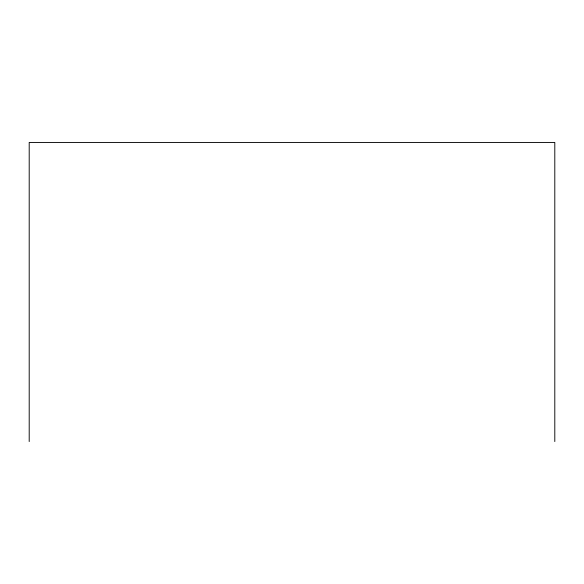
<?xml version="1.0" encoding="UTF-8"?>
<svg xmlns="http://www.w3.org/2000/svg" width="584" height="584" viewBox="0 0 584 584"><rect width="100%" height="100%" fill="white"/><g stroke="black" fill="none" stroke-linecap="round" stroke-linejoin="round"><path stroke-width="0.88" d="M554.8 441.562L554.8 142.438L29.2 142.438L29.2 441.562"/></g></svg>
